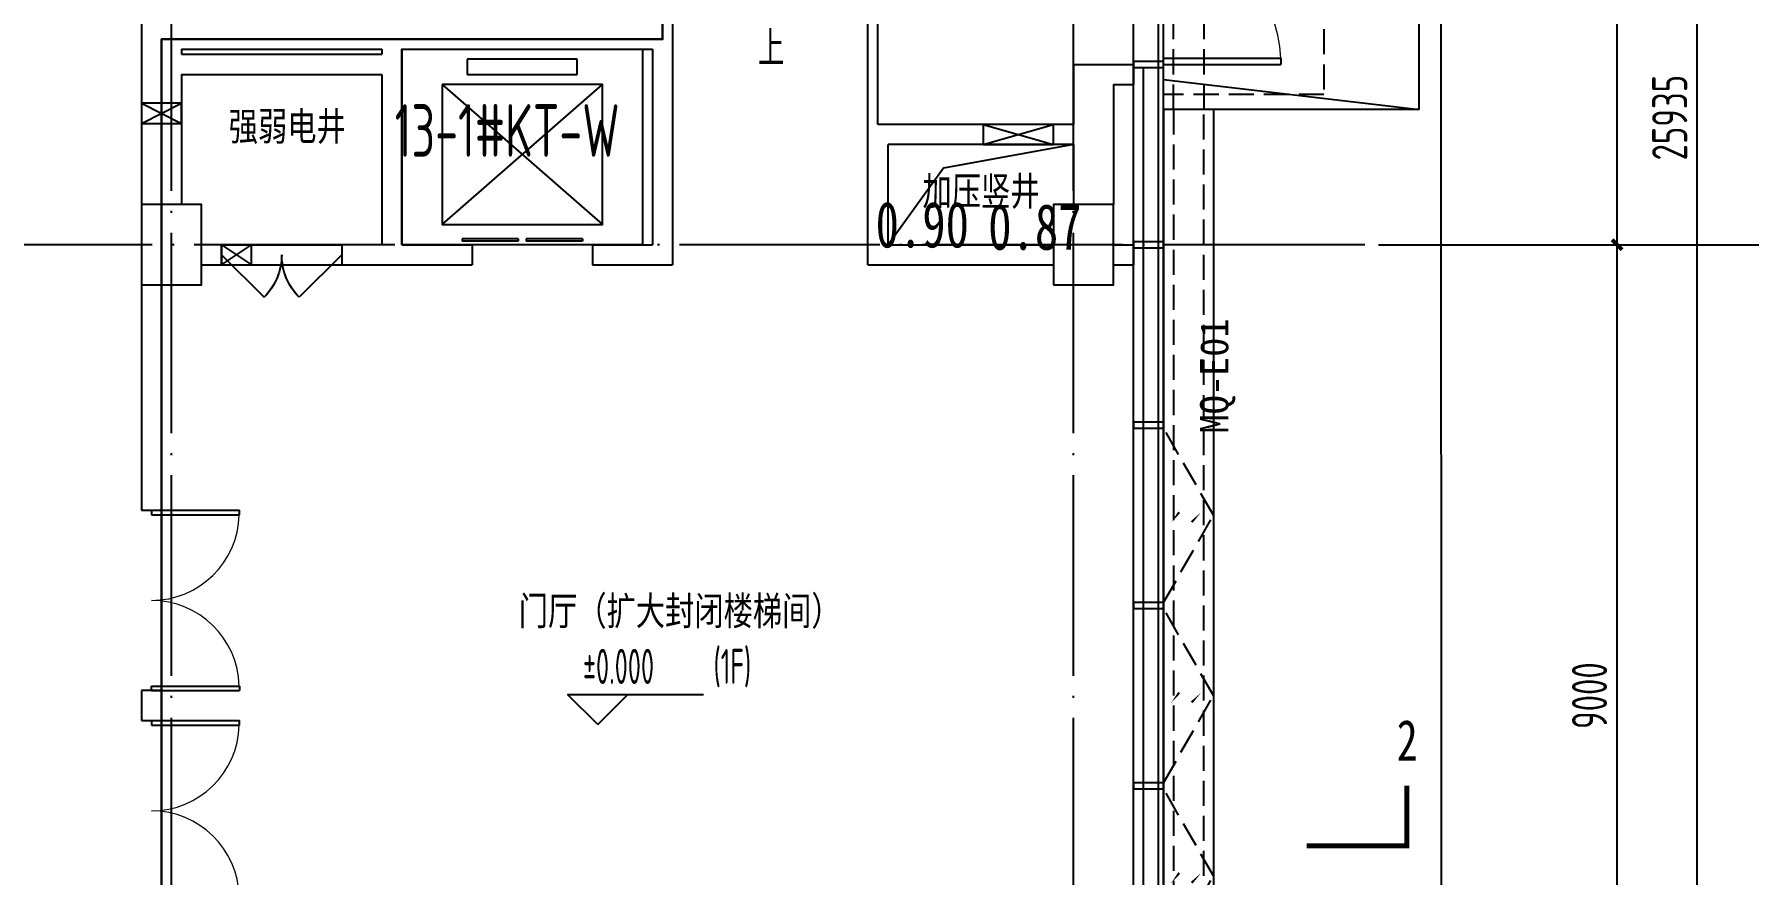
# Model space of a CAD drawing. Extents: x -228436 to 663611, y -207485 to 163917.
# Drawn here: x 510427 to 527534, y 2712 to 11100 of the extents above; entities that cross this region are included whole.
import ezdxf

# ---------------------------------------------------------------- set-up
doc = ezdxf.new("R2010")
doc.units = 0
doc.header["$LTSCALE"] = 1000
for name, pattern in [('13#楼幕墙$0$DASH', [0.35, 0.25, -0.1]), ('X-104 13#平面$0$ACAD_ISO05W100', [34, 24, -3, 0.5, -3, 0.5, -3]), ('X-104 13#平面$0$DASH', [0.35, 0.25, -0.1]), ('X-104 13#平面$0$DOTE', [2.42, 2, -0.2, 0.02, -0.2])]:
    doc.linetypes.add(name, pattern=pattern)
doc.layers.get('0').update_dxf_attribs({"linetype": 'CONTINUOUS'})
doc.layers.get('Defpoints').update_dxf_attribs({"linetype": 'CONTINUOUS'})
for name, color, linetype in [('13#楼幕墙$0$A-C_幕墙龙骨', 8, 'CONTINUOUS'), ('13#楼幕墙$0$A-C_玻璃幕墙', 8, 'CONTINUOUS'), ('13#楼幕墙$0$A-C_窗', 8, 'CONTINUOUS'), ('13#楼幕墙$0$DOOR_FIRE', 8, 'CONTINUOUS'), ('X-104 13#平面$0$01-标注_标高', 8, 'CONTINUOUS'), ('X-104 13#平面$0$01-标注_符号', 8, 'CONTINUOUS'), ('X-104 13#平面$0$01-标注_轴线坐标', 8, 'CONTINUOUS'), ('X-104 13#平面$0$02-TEXT_房间', 9, 'CONTINUOUS'), ('X-104 13#平面$0$02-TEXT_标注', 8, 'CONTINUOUS'), ('X-104 13#平面$0$A-C_玻璃幕墙', 8, 'CONTINUOUS'), ('X-104 13#平面$0$A-E_楼梯', 171, 'CONTINUOUS'), ('X-104 13#平面$0$A-E_电梯', 8, 'CONTINUOUS'), ('X-104 13#平面$0$A-I_卫-洁具', 8, 'CONTINUOUS'), ('X-104 13#平面$0$A-O_散水', 8, 'CONTINUOUS'), ('X-104 13#平面$0$A-TECH_暖通', 6, 'CONTINUOUS'), ('X-104 13#平面$0$A-TECH_电气', 240, 'CONTINUOUS'), ('X-104 13#平面$0$A-TECH_结构', 8, 'CONTINUOUS'), ('X-104 13#平面$0$A_AXIS-轴线', 8, 'X-104 13#平面$0$DOTE'), ('X-104 13#平面$0$A_STR-砌块墙', 7, 'CONTINUOUS'), ('X-104 13#平面$0$A_STR-砼柱', 7, 'CONTINUOUS'), ('X-104 13#平面$0$DIM_SYMB', 3, 'CONTINUOUS'), ('X-104 13#平面$0$DOOR_FIRE', 8, 'CONTINUOUS'), ('X-104 13#平面$0$M-道路 边线', 151, 'CONTINUOUS')]:
    doc.layers.add(name, color=color, linetype=linetype)
doc.layers.add('X-104 13#平面$0$000套内', color=8, linetype='CONTINUOUS', lineweight=30, plot=False)
doc.layers.add('X-104 13#平面$0$04-不打印_辅助线', color=8, linetype='CONTINUOUS', plot=False)
doc.styles.add('X-104 13#平面$0$_TCH_AXIS', font='STXIHEI.TTF', dxfattribs={"width": 0.75})
doc.styles.add('X-104 13#平面$0$_TCH_DIM', font='ros1.shx', dxfattribs={"width": 0.8, "bigfont": 'jd.shx'})
doc.styles.add('X-104 13#平面$0$_TCH_DIM_T3', font='ros1.shx', dxfattribs={"width": 0.8, "bigfont": 'jd.shx'})
doc.styles.add('X-104 13#平面$0$_TCH_LABEL', font='STXIHEI.TTF', dxfattribs={"width": 0.75})
doc.styles.add('X-104 13#平面$0$_TCH_SPACE', font='STXIHEI.TTF', dxfattribs={"width": 0.75, "height": 5})
doc.styles.add('X-104 13#平面$0$Standard', font='ros1.shx', dxfattribs={"width": 0.75, "bigfont": 'jd.shx'})
doc.dimstyles.new('X-104 13#平面$0$_TCH_ARCH&&100', dxfattribs={"dimtxt": 350, "dimasz": 100, "dimexe": 250, "dimexo": 300, "dimgap": 100, "dimtad": 1, "dimdec": 0, "dimzin": 0, "dimdsep": 46, "dimtxsty": 'X-104 13#平面$0$_TCH_DIM_T3', "dimblk": 'X-104 13#平面$0$_ArchTick', "dimcen": 0.09, "dimclrt": 7, "dimazin": 2, "dimtfac": 1, "dimtdec": 0, "dimtix": 1, "dimtmove": 2, "dimatfit": 3, "dimfxl": 0, "dimtolj": 1, "dimtzin": 0, "dimarcsym": 0})

# ---------------------------------------------------------------- blocks, each defined once
blk = doc.blocks.new('X-104 13#平面$0$_ArchTick')
at = {"color": 0, "linetype": 'ByBlock', "const_width": 0.4}
blk.add_lwpolyline([(-0.5, -0.5), (0.5, 0.5)], dxfattribs=at)
blk = doc.blocks.new('*D785')
at = {"layer": 'Defpoints', "color": 0}
for p in [(60425, 23235), (63725, 23235), (60425, -2700)]:
    blk.add_point(p, dxfattribs=at)
at = {"layer": 'X-104 13#平面$0$01-标注_轴线坐标', "color": 0, "lineweight": -2}
for p, q in [((60725, 23235), (63975, 23235)), ((63725, -2700), (63725, 23235)), ((60725, -2700), (63975, -2700))]:
    blk.add_line(p, q, dxfattribs=at)
at = {"layer": 'X-104 13#平面$0$01-标注_轴线坐标', "color": 0, "lineweight": -2, "xscale": 100, "yscale": 100, "zscale": 100}
for p, rotation in [((63725, 23235), 90), ((63725, -2700), 270)]:
    blk.add_blockref('X-104 13#平面$0$_ArchTick', p, dxfattribs=dict(at, rotation=rotation))
at = {"layer": 'X-104 13#平面$0$01-标注_轴线坐标', "color": 7, "insert": (63450, 10268), "char_height": 350, "attachment_point": 5, "rotation": 90, "style": 'X-104 13#平面$0$_TCH_DIM_T3'}
blk.add_mtext('\\A1;25935', dxfattribs=at)
blk = doc.blocks.new('*D787')
at = {"layer": 'Defpoints', "color": 0}
for p in [(60425, 9000), (62925, 9000), (60425, 0)]:
    blk.add_point(p, dxfattribs=at)
at = {"layer": 'X-104 13#平面$0$01-标注_轴线坐标', "color": 0, "lineweight": -2}
for p, q in [((60725, 9000), (63175, 9000)), ((62925, 0), (62925, 9000)), ((60725, 0), (63175, 0))]:
    blk.add_line(p, q, dxfattribs=at)
at = {"layer": 'X-104 13#平面$0$01-标注_轴线坐标', "color": 0, "lineweight": -2, "xscale": 100, "yscale": 100, "zscale": 100}
for p, rotation in [((62925, 9000), 90), ((62925, 0), 270)]:
    blk.add_blockref('X-104 13#平面$0$_ArchTick', p, dxfattribs=dict(at, rotation=rotation))
at = {"layer": 'X-104 13#平面$0$01-标注_轴线坐标', "color": 7, "insert": (62650, 4500), "char_height": 350, "attachment_point": 5, "rotation": 90, "style": 'X-104 13#平面$0$_TCH_DIM_T3'}
blk.add_mtext('\\A1;9000', dxfattribs=at)
blk = doc.blocks.new('*D788')
at = {"layer": 'Defpoints', "color": 0}
for p in [(60425, 14400), (62925, 14400), (60425, 9000)]:
    blk.add_point(p, dxfattribs=at)
at = {"layer": 'X-104 13#平面$0$01-标注_轴线坐标', "color": 0, "lineweight": -2}
for p, q in [((60725, 14400), (63175, 14400)), ((62925, 9000), (62925, 14400)), ((60725, 9000), (63175, 9000))]:
    blk.add_line(p, q, dxfattribs=at)
at = {"layer": 'X-104 13#平面$0$01-标注_轴线坐标', "color": 0, "lineweight": -2, "xscale": 100, "yscale": 100, "zscale": 100}
for p, rotation in [((62925, 14400), 90), ((62925, 9000), 270)]:
    blk.add_blockref('X-104 13#平面$0$_ArchTick', p, dxfattribs=dict(at, rotation=rotation))
at = {"layer": 'X-104 13#平面$0$01-标注_轴线坐标', "color": 7, "insert": (62650, 11700), "char_height": 350, "attachment_point": 5, "rotation": 90, "style": 'X-104 13#平面$0$_TCH_DIM_T3'}
blk.add_mtext('\\A1;5400', dxfattribs=at)
blk = doc.blocks.new('X-104 13#平面$0$2400x2100')
for p, q in [((650, 1850), (650, 1700)), ((1750, 1850), (650, 1850)), ((1750, 1700), (1750, 1850)), ((400, 200), (2000, 1600)), ((400, 1600), (2000, 200)), ((650, 1700), (1750, 1700))]:
    blk.add_line(p, q)
at = {"color": 0}
for p, q in [((600, 58), (600, 34)), ((1160, 58), (600, 58)), ((1160, 34), (600, 34)), ((1160, 58), (1160, 34)), ((1800, 58), (1240, 58)), ((1240, 58), (1240, 34)), ((1800, 34), (1240, 34)), ((1800, 58), (1800, 34))]:
    blk.add_line(p, q, dxfattribs=at)
blk.add_lwpolyline([(400, 1600), (400, 200), (2000, 200), (2000, 1600), (400, 1600)], close=True)
at = {"layer": 'X-104 13#平面$0$04-不打印_辅助线'}
blk.add_lwpolyline([(0, 0), (0, 1950), (2400, 1950), (2400, 0), (0, 0)], close=True, dxfattribs=at)
blk = doc.blocks.new('13#楼幕墙$0$A$C62EA228A')
at = {"linetype": '13#楼幕墙$0$DASH'}
blk.add_lwpolyline([(10, -300), (-860, -797), (-1730, -300)], dxfattribs=at)
at = {"layer": '13#楼幕墙$0$A-C_玻璃幕墙', "color": 1}
blk.add_lwpolyline([(-889, -674, 0, 25, 0), (-792, -580, 0, 0, 0), (-890, -456, 25, 0, 0), (-786, -374, 0, 0, 0)], format="xyseb", dxfattribs=at)
blk = doc.blocks.new('13#楼幕墙$0$A$C7A413A1D')
blk.add_lwpolyline([(-70, -300), (-10, -300), (-10, 0), (-70, 0)], close=True)
blk = doc.blocks.new('13#楼幕墙$0$$DorLib2D$00000001')
for p, q in [((0.45, 0.975), (0.5, 0.975)), ((0.45, 0), (0.45, 0.975)), ((0.5, 0), (0.5, 0.975)), ((0.5, 0), (0.45, 0))]:
    blk.add_line(p, q)
at = {"lineweight": 13}
blk.add_arc((0.475, 0), 0.975, 91.4693, 180, dxfattribs=at)
blk = doc.blocks.new('13#楼幕墙')
at = {"layer": '13#楼幕墙$0$A-C_玻璃幕墙'}
for p, q in [((58100, -800), (58100, 18820)), ((58200, -900), (58200, 10770)), ((58350, -1050), (58350, 10770))]:
    blk.add_line(p, q, dxfattribs=at)
blk.add_lwpolyline([(4493, 15500), (-900, 15500), (-900, -1700), (22100, -1700), (22100, -1100), (58400, -1100), (58400, 18960), (53293, 23245), (37800, 14300), (37800, 10200), (12500, 10200), (4493, 15500)], dxfattribs=at)
at = {"layer": '13#楼幕墙$0$A-C_幕墙龙骨', "rotation": 90}
for p in [(58100, 10840), (58100, 9040), (58100, 7240), (58100, 5440), (58100, 3640)]:
    blk.add_blockref('13#楼幕墙$0$A$C7A413A1D', p, dxfattribs=at)
at = {"layer": '13#楼幕墙$0$A-C_窗', "xscale": -1, "rotation": 90}
for p in [(58100, 5440), (58100, 3640), (58100, 1840)]:
    blk.add_blockref('13#楼幕墙$0$A$C62EA228A', p, dxfattribs=at)
at = {"layer": '13#楼幕墙$0$DOOR_FIRE', "xscale": 1200.000000000032, "yscale": 1200.000000000032, "zscale": 1200.000000000032, "rotation": 270}
blk.add_blockref('13#楼幕墙$0$$DorLib2D$00000001', (58400, 11400), dxfattribs=at)
blk = doc.blocks.new('*U105')
blk.add_lwpolyline([(200, 0), (200, 700), (0, 700), (0, 0), (200, 0), (0, 700), (0, 0), (200, 700)])
blk = doc.blocks.new('X-104 13#平面$0$A$C0BB3323F')
at = {"layer": 'Defpoints'}
blk.add_lwpolyline([(59300, 600), (59300, 20660), (54205, 24935), (38700, 16000), (38700, 11900), (13400, 11900), (5393, 17200), (0, 17200), (0, 0), (23000, 0), (23000, 600)], close=True, dxfattribs=at)
at = {"layer": 'X-104 13#平面$0$M-道路 边线', "ltscale": 0.5}
blk.add_line((62076, -2539), (62069, 17786), dxfattribs=at)
blk = doc.blocks.new('*U107')
blk.add_lwpolyline([(200, 0), (200, 300), (0, 300), (0, 0), (200, 0), (0, 300), (0, 0), (200, 300)])
blk = doc.blocks.new('*U108')
blk.add_lwpolyline([(200, 0), (200, 400), (0, 400), (0, 0), (200, 0), (0, 400), (0, 0), (200, 400)])
blk = doc.blocks.new('X-104 13#平面$0$ccc000')
at = {"layer": 'X-104 13#平面$0$A-TECH_电气', "rotation": 270}
for name, p in [('*U108', (48400, 10411)), ('*U107', (49200, 9000))]:
    blk.add_blockref(name, p, dxfattribs=at)
blk = doc.blocks.new('X-104 13#平面$0$$DorLib2D$00000116')
at = {"color": 0}
for p, q in [((-0.5, 0), (-0.146, 0.354)), ((0.5, 0), (0.146, 0.354))]:
    blk.add_line(p, q, dxfattribs=at)
for centre, start, end in [((-0.5, 0), 0, 45), ((0.5, 0), 135, 180)]:
    blk.add_arc(centre, 0.5, start, end, dxfattribs=at)
blk = doc.blocks.new('X-104 13#平面$0$$DorLib2D$00000002')
for p, q in [((-0.5, 0), (-0.5, 0.4875)), ((-0.475, 0.4875), (-0.5, 0.4875)), ((-0.475, 0), (-0.475, 0.4875)), ((0.475, 0), (0.475, 0.4875)), ((0.475, 0.4875), (0.5, 0.4875)), ((0.5, 0), (0.5, 0.4875)), ((-0.5, 0), (-0.475, 0)), ((0.5, 0), (0.475, 0))]:
    blk.add_line(p, q)
at = {"lineweight": 13}
for centre, start, end in [((-0.4875, 0), 0, 88.53072), ((0.4875, 0), 91.46928, 180)]:
    blk.add_arc(centre, 0.4875, start, end, dxfattribs=at)
blk = doc.blocks.new('_FZHK')
blk.add_lwpolyline([(-0.5, -0.5), (0.5, -0.5), (0.5, 0.5), (-0.5, 0.5)], close=True)
blk = doc.blocks.new('X-104 13#平面$0$轴网')
at = {"layer": 'X-104 13#平面$0$01-标注_轴线坐标'}
blk.add_line((60543.5, 9000), (64543.5, 9000), dxfattribs=at)
at = {"layer": 'X-104 13#平面$0$A_AXIS-轴线', "linetype": 'X-104 13#平面$0$DOTE'}
for p, q in [((48500, -7401), (48500, 24620.3)), ((57500, -7401), (57500, 24620.3)), ((60408.4, 9000), (-2925, 9000))]:
    blk.add_line(p, q, dxfattribs=at)
at = {"layer": 'X-104 13#平面$0$01-标注_轴线坐标'}
for p1, p2, distance, text, picture, middle in [((60425, -2700), (60425, 23235.1), -3300, '25935', '*D785', (63450, 10267.5)), ((60425, 9000), (60425, 14400), -2500, '5400', '*D788', (62650, 11700)), ((60425, 0), (60425, 9000), -2500, '9000', '*D787', (62650, 4500))]:
    dim = blk.add_aligned_dim(p1=p1, p2=p2, distance=distance, text=text, dimstyle='X-104 13#平面$0$_TCH_ARCH&&100', dxfattribs=at)
    dim.commit()
    dim.dimension.update_dxf_attribs({"geometry": picture, "text_midpoint": middle})
blk = doc.blocks.new('X-104 13#平面')
at = {"layer": 'X-104 13#平面$0$000套内'}
blk.add_lwpolyline([(7100, -1550), (21950, -1550), (21950, -950), (48400, -950), (48400, 11050), (53400, 11050), (53400, 18100), (58250, 18100), (58250, 18890), (53289.1, 23052.7), (37950, 14213.3), (37950, 10050), (12454.9, 10050), (4447.4, 15350), (4100, 15350), (4100, 6300), (7100, 6300), (7100, -1550)], dxfattribs=at)
at = {"layer": 'X-104 13#平面$0$01-标注_标高'}
for p, q in [((52753, 4211.3), (52453, 4511.3)), ((52453, 4511.3), (53809.6, 4511.3)), ((52753, 4211.3), (53053, 4511.3))]:
    blk.add_line(p, q, dxfattribs=at)
at = {"layer": 'X-104 13#平面$0$01-标注_符号', "const_width": 50}
blk.add_lwpolyline([(59826.5, 3000), (60826.5, 3000), (60826.5, 3600)], dxfattribs=at)
at = {"layer": 'X-104 13#平面$0$A-C_玻璃幕墙', "linetype": 'X-104 13#平面$0$DASH'}
blk.add_lwpolyline([(60000, 10500), (58400, 10500), (58400, 12900), (60000, 12900)], close=True, dxfattribs=at)
at = {"layer": 'X-104 13#平面$0$A-E_楼梯'}
for p, q in [((58400, 10350), (58400, 13050)), ((60950, 10350), (60950, 13050)), ((58400, 10650), (60950, 10350)), ((60950, 10350), (58400, 10350))]:
    blk.add_line(p, q, dxfattribs=at)
at = {"layer": 'X-104 13#平面$0$A-I_卫-洁具', "ltscale": 0.1}
blk.add_lwpolyline([(53200, 10950), (53200, 9000)], dxfattribs=at)
at = {"layer": 'X-104 13#平面$0$A-O_散水', "linetype": 'X-104 13#平面$0$DASH'}
blk.add_lwpolyline([(58800, 10350), (58500, 10350), (58500, 13050), (58800, 13050)], close=True, dxfattribs=at)
at = {"layer": 'X-104 13#平面$0$A-O_散水'}
blk.add_lwpolyline([(58400, 10350), (58400, -1100), (56000, -1100), (56000, -1600), (58900, -1600), (58900, 10350)], dxfattribs=at)
at = {"layer": 'X-104 13#平面$0$A-O_散水', "linetype": 'X-104 13#平面$0$DASH'}
blk.add_lwpolyline([(58500, 10350), (58500, -1200), (56100, -1200), (56100, -1500), (58800, -1500), (58800, 10350)], dxfattribs=at)
at = {"layer": 'X-104 13#平面$0$A-TECH_结构'}
blk.add_lwpolyline([(58350, -1050), (58350, 18936.6), (53287.9, 23184.2), (37850, 14271.1), (37850, 10150), (12485, 10150), (4477.5, 15450), (-850, 15450), (-850, -1650), (22050, -1650), (22050, -1050)], close=True, dxfattribs=at)
at = {"layer": 'X-104 13#平面$0$A_STR-砌块墙'}
for p, q in [((55450, 10100), (55450, 16000)), ((55550, 10200), (55550, 16000)), ((53500, 14900), (53500, 11050)), ((48200, 12250), (48200, 11050)), ((48200, 11050), (48200, 10800)), ((48600, 10950), (50300, 10950)), ((48600, 10950), (48600, 10900)), ((50300, 10950), (50600, 10950)), ((50600, 10950), (50600, 10900)), ((50800, 10950), (50800, 10800)), ((50800, 10950), (53300, 10950)), ((53300, 10950), (53300, 9000)), ((53500, 11050), (53500, 8800)), ((48200, 10800), (48200, 9400)), ((48600, 10900), (50600, 10900)), ((50800, 10800), (50800, 9000)), ((57500, 10800), (58100, 10800)), ((57500, 10800), (57500, 10200)), ((58100, 10800), (58100, 10600)), ((48600, 10700), (50600, 10700)), ((48600, 10700), (48600, 9400)), ((50600, 10700), (50600, 9000)), ((57900, 10600), (58100, 10600)), ((57900, 10600), (57900, 10100)), ((55450, 8800), (55450, 10100)), ((57500, 10200), (55550, 10200)), ((57900, 10100), (57900, 9400)), ((55650, 9000), (55650, 10000)), ((57500, 10000), (55650, 10000)), ((57500, 10000), (57500, 9400)), ((49000, 9000), (48800, 9000)), ((49000, 8800), (49000, 9000)), ((50600, 9000), (50200, 9000)), ((50200, 9000), (50200, 8800)), ((50800, 9000), (51500, 9000)), ((51500, 9000), (51500, 8800)), ((52700, 9000), (53300, 9000)), ((52700, 9000), (52700, 8800)), ((55650, 9000), (57300, 9000)), ((57900, 9000), (58100, 9000)), ((58100, 9000), (58100, 8800)), ((48800, 8800), (49000, 8800)), ((50200, 8800), (50700, 8800)), ((50700, 8800), (51500, 8800)), ((52700, 8800), (53500, 8800)), ((55450, 8800), (57300, 8800)), ((57900, 8800), (58100, 8800)), ((48200, 8600), (48200, 6350)), ((48400, 6350), (48400, 8600)), ((48200, 6350), (48400, 6350)), ((48200, 4550), (48200, 4250)), ((48400, 4550), (48200, 4550)), ((48400, 4250), (48400, 4550)), ((48200, 4250), (48400, 4250))]:
    blk.add_line(p, q, dxfattribs=at)
at = {"layer": 'X-104 13#平面$0$DIM_SYMB'}
blk.add_lwpolyline([(57500, 10000), (56203.9, 9764.9), (55650, 9000)], dxfattribs=at)
at = {"layer": 'X-104 13#平面$0$DOOR_FIRE'}
for p, q in [((49000, 9000), (50200, 9000)), ((49000, 8800), (50200, 8800))]:
    blk.add_line(p, q, dxfattribs=at)
for name, p in [('X-104 13#平面$0$ccc000', (-200, 0)), ('X-104 13#平面$0$A$C0BB3323F', (-900, -1700)), ('X-104 13#平面$0$轴网', (0, 0))]:
    blk.add_blockref(name, p)
at = {"layer": 'X-104 13#平面$0$A-E_电梯'}
blk.add_blockref('X-104 13#平面$0$2400x2100', (50800, 9000), dxfattribs=at)
at = {"layer": 'X-104 13#平面$0$A-TECH_暖通', "rotation": 270}
blk.add_blockref('*U105', (56600, 10200), dxfattribs=at)
at = {"layer": 'X-104 13#平面$0$A-TECH_结构'}
blk.add_blockref('13#楼幕墙', (0, 0), dxfattribs=at)
at = {"layer": 'X-104 13#平面$0$A_STR-砼柱', "xscale": 600, "yscale": 800, "zscale": 800}
for p in [(48500, 9000), (57600, 9000)]:
    blk.add_blockref('_FZHK', p, dxfattribs=at)
at = {"layer": 'X-104 13#平面$0$DOOR_FIRE', "xscale": 1200, "yscale": -1200, "zscale": 200}
blk.add_blockref('X-104 13#平面$0$$DorLib2D$00000116', (49600, 8900), dxfattribs=at)
at = {"layer": 'X-104 13#平面$0$DOOR_FIRE', "xscale": 1800, "yscale": 1800, "zscale": 200, "rotation": 270}
for p in [(48300, 5450), (48300, 3350)]:
    blk.add_blockref('X-104 13#平面$0$$DorLib2D$00000002', p, dxfattribs=at)
at = {"layer": 'X-104 13#平面$0$01-标注_标高', "color": 7, "style": 'X-104 13#平面$0$_TCH_DIM', "width": 0.64}
for s, p in [('%%P0.000', (52606.3, 4616.3)), ('(1F)', (53909.6, 4616.3))]:
    blk.add_text(s, height=350, dxfattribs=at).set_placement(p)
at = {"layer": 'X-104 13#平面$0$01-标注_符号', "color": 7, "style": 'X-104 13#平面$0$_TCH_LABEL', "width": 0.75}
blk.add_text('2', height=407.8, dxfattribs=at).set_placement((60726.6, 3850))
at = {"layer": 'X-104 13#平面$0$02-TEXT_房间', "style": 'X-104 13#平面$0$_TCH_SPACE', "width": 0.75}
for s, height, p in [('强弱电井', 285.43, (49071.6, 10038.9)), ('加压竖井', 285.43, (55994.7, 9392.4)), ('门厅（扩大封闭楼梯间）', 285.426, (51965.5, 5203.1))]:
    blk.add_text(s, height=height, dxfattribs=at).set_placement(p)
at = {"layer": 'X-104 13#平面$0$02-TEXT_标注', "style": 'X-104 13#平面$0$Standard', "width": 0.75}
blk.add_text('13-1#KT-W', height=525, dxfattribs=at).set_placement((50727.5, 9877.2))
at = {"layer": 'X-104 13#平面$0$02-TEXT_标注', "linetype": 'X-104 13#平面$0$ACAD_ISO05W100', "style": 'X-104 13#平面$0$_TCH_AXIS'}
blk.add_text('MQ-E01', height=281.25, rotation=90, dxfattribs=at).set_placement((59045.7, 7115.9))
at = {"layer": 'X-104 13#平面$0$04-不打印_辅助线', "style": 'X-104 13#平面$0$_TCH_SPACE', "width": 0.75}
for s, p in [('0.90', (55526, 8972.7)), ('0.87', (56649.6, 8949.8))]:
    blk.add_text(s, height=456.68, dxfattribs=at).set_placement(p)
at = {"layer": 'X-104 13#平面$0$DIM_SYMB', "color": 7, "style": 'X-104 13#平面$0$_TCH_DIM', "width": 0.8}
blk.add_text('上', height=347.3, dxfattribs=at).set_placement((54352.4, 10785))
blk = doc.blocks.new('104 13#平面')
blk.add_blockref('X-104 13#平面', (0, 0))

msp = doc.modelspace()

# ---------------------------------------------------------------- block references
msp.add_blockref('104 13#平面', (463295.2, 0))

doc.saveas('drawing.dxf')
